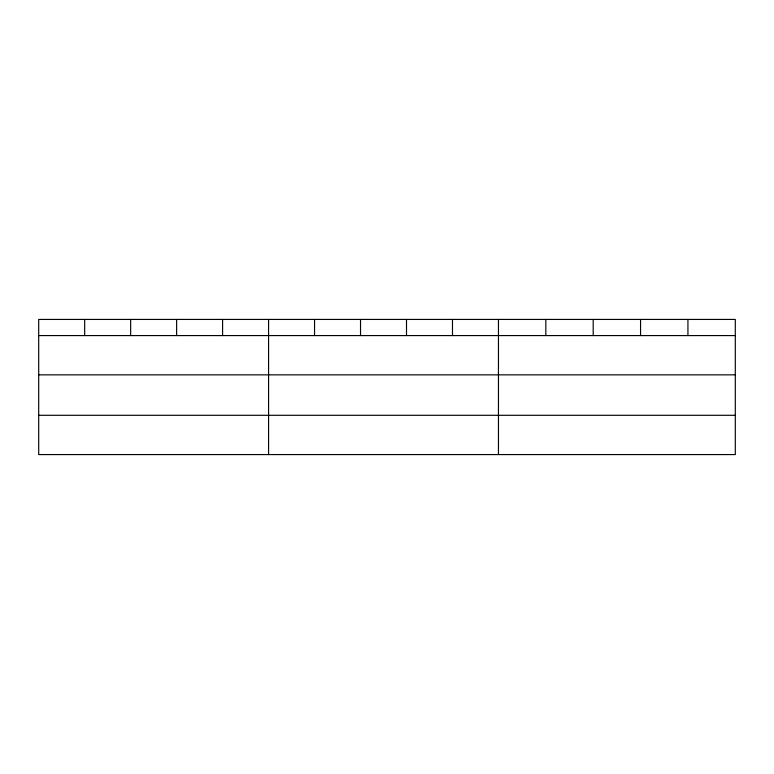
<?xml version="1.0" encoding="UTF-8"?>
<svg xmlns="http://www.w3.org/2000/svg" width="774" height="774" viewBox="0 0 774 774"><rect width="100%" height="100%" fill="white"/><g stroke="black" fill="none" stroke-linecap="round" stroke-linejoin="round"><path stroke-width="1.16" d="M735.3 374.848L735.3 319.43L38.7 319.43L38.7 454.57L735.3 454.57L735.3 374.848L38.7 374.848M38.7 335.577L735.3 335.577M38.7 415.299L735.3 415.299M687.931 319.43L687.931 335.577M640.562 319.43L640.562 335.577M593.194 319.43L593.194 335.577M545.825 319.43L545.825 335.577M498.456 319.43L498.456 454.57M452.48 319.43L452.48 335.577M406.505 319.43L406.505 335.577M360.529 319.43L360.529 335.577M314.554 319.43L314.554 335.577M268.578 319.43L268.578 454.57M222.602 319.43L222.602 335.577M176.627 319.43L176.627 335.577M130.651 319.43L130.651 335.577M84.676 319.43L84.676 335.577"/></g></svg>
